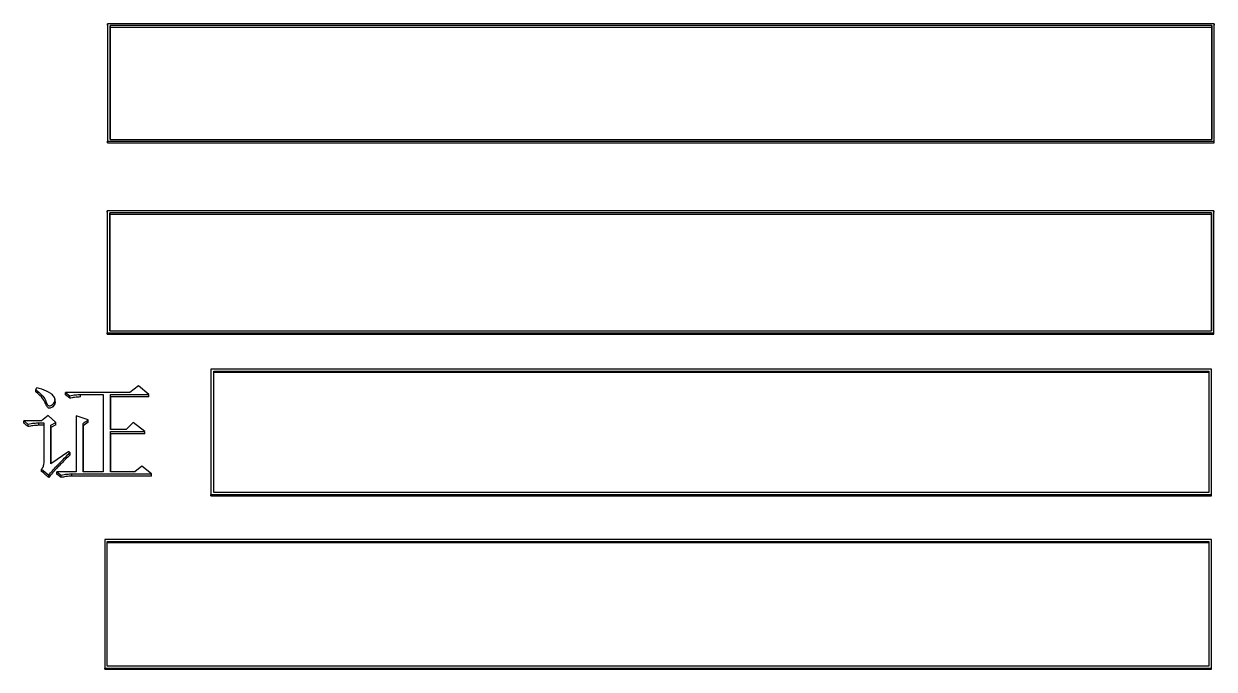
# Model space of a CAD drawing. Header units: millimetres. Extents: x 2003 to 4439, y 563 to 2285.
# Drawn here: x 2519.16 to 2542.97, y 2070.53 to 2083.44 of the extents above; entities that cross this region are included whole.
import ezdxf

# ---------------------------------------------------------------- set-up
doc = ezdxf.new("R2010")
doc.units = ezdxf.units.MM

msp = doc.modelspace()

# ---------------------------------------------------------------- linework, layer by layer
at = {"color": 7, "linetype": 'Continuous', "lineweight": 25}
for p, q in [((2542.966, 2083.437), (2520.833, 2083.437)), ((2520.833, 2083.408), (2520.833, 2083.437)), ((2520.833, 2083.408), (2520.833, 2081.06)), ((2542.916, 2083.4), (2520.883, 2083.4)), ((2520.883, 2083.371), (2520.883, 2083.4)), ((2520.883, 2083.371), (2542.916, 2083.371)), ((2542.916, 2083.4), (2542.916, 2083.371)), ((2542.966, 2083.437), (2542.966, 2083.408)), ((2542.966, 2081.06), (2542.966, 2083.408)), ((2520.833, 2081.088), (2542.966, 2081.088)), ((2520.833, 2081.06), (2520.833, 2081.088)), ((2520.833, 2081.06), (2542.966, 2081.06)), ((2520.883, 2081.125), (2542.916, 2081.125)), ((2542.966, 2081.06), (2542.966, 2081.088)), ((2542.961, 2079.697), (2520.828, 2079.697)), ((2520.828, 2079.67), (2520.828, 2079.697)), ((2520.828, 2079.67), (2520.828, 2077.233)), ((2542.911, 2079.659), (2520.878, 2079.659)), ((2520.878, 2079.632), (2520.878, 2079.659)), ((2520.878, 2079.632), (2542.911, 2079.632)), ((2542.911, 2079.659), (2542.911, 2079.632)), ((2542.961, 2079.697), (2542.961, 2079.67)), ((2542.961, 2077.233), (2542.961, 2079.67)), ((2520.828, 2077.258), (2542.961, 2077.258)), ((2520.828, 2077.233), (2520.828, 2077.258)), ((2520.878, 2077.297), (2542.911, 2077.297)), ((2542.961, 2077.233), (2542.961, 2077.258)), ((2520.828, 2077.233), (2542.961, 2077.233)), ((2542.911, 2076.533), (2522.901, 2076.532)), ((2522.901, 2076.532), (2522.901, 2076.508)), ((2522.901, 2076.508), (2522.901, 2074.003)), ((2522.957, 2076.493), (2542.861, 2076.493)), ((2522.957, 2076.493), (2522.957, 2076.469)), ((2522.957, 2076.469), (2542.861, 2076.469)), ((2542.861, 2076.493), (2542.861, 2076.469)), ((2542.911, 2076.508), (2542.911, 2076.533)), ((2542.911, 2074.003), (2542.911, 2076.508)), ((2519.396, 2076.079), (2519.396, 2076.127)), ((2519.991, 2076.067), (2520.078, 2075.999)), ((2521.278, 2076.067), (2519.991, 2076.067)), ((2519.991, 2076.019), (2519.991, 2076.067)), ((2521.451, 2076.196), (2521.278, 2076.067)), ((2521.657, 2076.025), (2521.451, 2076.196)), ((2519.781, 2075.929), (2519.781, 2075.938)), ((2519.781, 2075.89), (2519.781, 2075.905)), ((2520.078, 2075.951), (2519.991, 2076.019)), ((2520.078, 2075.951), (2520.078, 2075.999)), ((2520.294, 2076.025), (2520.748, 2076.025)), ((2520.294, 2075.976), (2520.294, 2076.025)), ((2520.748, 2076.025), (2520.748, 2074.482)), ((2520.889, 2076.025), (2521.657, 2076.025)), ((2520.889, 2075.329), (2520.889, 2076.025)), ((2520.889, 2075.976), (2520.889, 2076.025)), ((2520.889, 2075.976), (2520.889, 2075.329)), ((2521.657, 2075.976), (2520.889, 2075.976)), ((2519.645, 2075.604), (2519.515, 2075.501)), ((2519.796, 2075.467), (2519.645, 2075.604)), ((2520.207, 2075.596), (2520.207, 2074.482)), ((2520.445, 2075.518), (2520.207, 2075.596)), ((2519.515, 2075.501), (2519.158, 2075.501)), ((2519.158, 2075.453), (2519.158, 2075.501)), ((2519.245, 2075.384), (2519.245, 2075.432)), ((2519.461, 2075.458), (2519.558, 2075.458)), ((2519.461, 2075.41), (2519.461, 2075.458)), ((2519.558, 2075.41), (2519.461, 2075.41)), ((2519.558, 2075.458), (2519.558, 2074.69)), ((2519.699, 2075.415), (2519.796, 2075.467)), ((2519.796, 2075.419), (2519.699, 2075.367)), ((2519.699, 2074.638), (2519.699, 2075.415)), ((2519.699, 2075.367), (2519.699, 2075.415)), ((2519.699, 2075.367), (2519.699, 2074.638)), ((2519.796, 2075.419), (2519.796, 2075.467)), ((2520.445, 2075.47), (2520.348, 2075.402)), ((2520.348, 2074.482), (2520.348, 2075.449)), ((2520.348, 2075.402), (2520.348, 2075.449)), ((2520.348, 2075.402), (2520.348, 2074.482)), ((2520.445, 2075.47), (2520.445, 2075.518)), ((2521.343, 2075.467), (2521.203, 2075.329)), ((2521.581, 2075.286), (2521.343, 2075.467)), ((2521.203, 2075.329), (2520.889, 2075.329)), ((2520.889, 2075.286), (2521.581, 2075.286)), ((2520.889, 2074.482), (2520.889, 2075.286)), ((2520.889, 2075.238), (2520.889, 2075.286)), ((2520.889, 2075.238), (2520.889, 2074.482)), ((2521.581, 2075.238), (2520.889, 2075.238)), ((2520.056, 2074.889), (2519.699, 2074.638)), ((2520.078, 2074.863), (2520.056, 2074.889)), ((2520.078, 2074.863), (2520.078, 2074.816)), ((2519.515, 2074.534), (2519.656, 2074.412)), ((2519.656, 2074.366), (2519.656, 2074.412)), ((2519.818, 2074.482), (2519.904, 2074.412)), ((2520.207, 2074.482), (2519.818, 2074.482)), ((2519.818, 2074.435), (2519.818, 2074.482)), ((2519.904, 2074.366), (2519.818, 2074.435)), ((2519.904, 2074.366), (2519.904, 2074.412)), ((2520.121, 2074.438), (2521.711, 2074.438)), ((2520.121, 2074.392), (2520.121, 2074.438)), ((2520.748, 2074.482), (2520.348, 2074.482)), ((2521.376, 2074.482), (2520.889, 2074.482)), ((2521.516, 2074.594), (2521.376, 2074.482)), ((2521.711, 2074.438), (2521.516, 2074.594)), ((2521.711, 2074.392), (2521.711, 2074.438)), ((2521.711, 2074.392), (2520.121, 2074.392)), ((2522.901, 2074.026), (2542.911, 2074.026)), ((2522.901, 2074.003), (2522.901, 2074.026)), ((2522.901, 2074.003), (2542.911, 2074.003)), ((2542.861, 2074.066), (2522.957, 2074.066)), ((2542.911, 2074.003), (2542.911, 2074.026)), ((2542.911, 2073.127), (2520.778, 2073.127)), ((2520.778, 2073.127), (2520.778, 2073.104)), ((2520.778, 2073.104), (2520.778, 2070.534)), ((2520.828, 2073.086), (2542.861, 2073.086)), ((2520.828, 2073.064), (2520.828, 2073.086)), ((2520.828, 2073.064), (2542.861, 2073.064)), ((2542.861, 2073.086), (2542.861, 2073.064)), ((2542.911, 2073.105), (2542.911, 2073.127)), ((2542.911, 2070.534), (2542.911, 2073.105)), ((2542.861, 2070.597), (2520.828, 2070.596)), ((2520.778, 2070.555), (2542.911, 2070.555)), ((2520.778, 2070.534), (2520.778, 2070.555)), ((2520.778, 2070.534), (2542.911, 2070.534)), ((2542.911, 2070.534), (2542.911, 2070.555))]:
    msp.add_line(p, q, dxfattribs=at)
at = {"color": 7, "linetype": 'Continuous', "lineweight": 25, "flags": 128}
for points in [[(2521.657, 2075.976), (2521.657, 2076), (2521.657, 2076.025)], [(2521.581, 2075.238), (2521.581, 2075.262), (2521.581, 2075.286)], [(2519.515, 2074.487), (2519.515, 2074.499), (2519.515, 2074.511), (2519.515, 2074.534)]]:
    msp.add_lwpolyline(points, dxfattribs=at)
at = {"color": 7, "linetype": 'Continuous', "lineweight": 25}
for points, knots in [([(2520.833, 2083.437), (2520.833, 2083.204), (2520.833, 2082.739), (2520.833, 2081.957), (2520.833, 2081.404), (2520.833, 2081.088)], [0, 0, 0, 0, 0.300081, 0.600162, 1, 1, 1, 1]), ([(2520.883, 2083.4), (2520.883, 2083.167), (2520.883, 2082.702), (2520.883, 2081.944), (2520.883, 2081.416), (2520.883, 2081.125)], [0, 0, 0, 0, 0.309921, 0.619841, 1, 1, 1, 1]), ([(2520.883, 2081.125), (2520.883, 2081.308), (2520.883, 2081.681), (2520.883, 2082.432), (2520.883, 2082.995), (2520.883, 2083.371)], [0, 0, 0, 0, 0.240925, 0.494007, 1, 1, 1, 1]), ([(2542.916, 2081.125), (2542.916, 2081.363), (2542.916, 2081.837), (2542.916, 2082.596), (2542.916, 2083.114), (2542.916, 2083.4)], [0, 0, 0, 0, 0.309921, 0.619843, 1, 1, 1, 1]), ([(2542.916, 2083.371), (2542.916, 2083.183), (2542.916, 2082.808), (2542.916, 2082.062), (2542.916, 2081.498), (2542.916, 2081.125)], [0, 0, 0, 0, 0.253092, 0.506185, 1, 1, 1, 1]), ([(2542.966, 2081.088), (2542.966, 2081.325), (2542.966, 2081.8), (2542.966, 2082.584), (2542.966, 2083.127), (2542.966, 2083.437)], [0, 0, 0, 0, 0.300082, 0.600163, 1, 1, 1, 1]), ([(2520.828, 2079.697), (2520.828, 2079.455), (2520.828, 2078.972), (2520.828, 2078.16), (2520.828, 2077.586), (2520.828, 2077.258)], [0, 0, 0, 0, 0.300081, 0.600162, 1, 1, 1, 1]), ([(2520.878, 2079.659), (2520.878, 2079.417), (2520.878, 2078.933), (2520.878, 2078.146), (2520.878, 2077.599), (2520.878, 2077.297)], [0, 0, 0, 0, 0.309921, 0.619841, 1, 1, 1, 1]), ([(2520.878, 2077.297), (2520.878, 2077.487), (2520.878, 2077.876), (2520.878, 2078.656), (2520.878, 2079.242), (2520.878, 2079.632)], [0, 0, 0, 0, 0.242059, 0.494764, 1, 1, 1, 1]), ([(2542.911, 2077.297), (2542.911, 2077.543), (2542.911, 2078.035), (2542.911, 2078.823), (2542.911, 2079.362), (2542.911, 2079.659)], [0, 0, 0, 0, 0.309921, 0.619843, 1, 1, 1, 1]), ([(2542.911, 2079.632), (2542.911, 2079.437), (2542.911, 2079.047), (2542.911, 2078.271), (2542.911, 2077.685), (2542.911, 2077.297)], [0, 0, 0, 0, 0.252712, 0.505424, 1, 1, 1, 1]), ([(2542.961, 2077.258), (2542.961, 2077.504), (2542.961, 2077.996), (2542.961, 2078.81), (2542.961, 2079.375), (2542.961, 2079.697)], [0, 0, 0, 0, 0.3000817, 0.6001633, 1, 1, 1, 1]), ([(2522.901, 2076.532), (2522.901, 2076.284), (2522.901, 2075.786), (2522.901, 2074.952), (2522.901, 2074.362), (2522.901, 2074.026)], [0, 0, 0, 0, 0.300081, 0.600162, 1, 1, 1, 1]), ([(2522.957, 2074.066), (2522.957, 2074.318), (2522.957, 2074.824), (2522.957, 2075.634), (2522.957, 2076.188), (2522.957, 2076.493)], [0, 0, 0, 0, 0.3099205, 0.6198411, 1, 1, 1, 1]), ([(2522.957, 2074.066), (2522.957, 2074.262), (2522.957, 2074.662), (2522.957, 2075.465), (2522.957, 2076.067), (2522.957, 2076.469)], [0, 0, 0, 0, 0.242928, 0.495343, 1, 1, 1, 1]), ([(2542.861, 2076.493), (2542.861, 2076.244), (2542.861, 2075.747), (2542.861, 2074.938), (2542.861, 2074.376), (2542.861, 2074.066)], [0, 0, 0, 0, 0.309921, 0.619842, 1, 1, 1, 1]), ([(2542.861, 2076.469), (2542.861, 2076.268), (2542.861, 2075.867), (2542.861, 2075.068), (2542.861, 2074.465), (2542.861, 2074.066)], [0, 0, 0, 0, 0.252421, 0.504842, 1, 1, 1, 1]), ([(2542.911, 2074.026), (2542.911, 2074.278), (2542.911, 2074.784), (2542.911, 2075.621), (2542.911, 2076.201), (2542.911, 2076.533)], [0, 0, 0, 0, 0.300082, 0.600163, 1, 1, 1, 1]), ([(2519.396, 2076.127), (2519.436, 2076.092), (2519.509, 2076.027), (2519.589, 2075.936), (2519.607, 2075.866), (2519.622, 2075.831), (2519.637, 2075.813), (2519.652, 2075.803), (2519.667, 2075.799), (2519.688, 2075.801), (2519.717, 2075.813), (2519.749, 2075.837), (2519.772, 2075.872), (2519.785, 2075.909), (2519.78, 2075.949), (2519.753, 2075.996), (2519.671, 2076.071), (2519.547, 2076.12), (2519.45, 2076.151), (2519.418, 2076.162)], [0, 0, 0, 0, 0.149443, 0.274042, 0.333076, 0.362754, 0.385188, 0.398021, 0.410985, 0.42602, 0.45239, 0.493257, 0.533496, 0.57286, 0.60517, 0.651682, 0.729284, 0.908686, 1, 1, 1, 1]), ([(2519.418, 2076.162), (2519.414, 2076.156), (2519.407, 2076.144), (2519.4, 2076.133), (2519.396, 2076.127)], [0, 0, 0, 0, 0.5, 1, 1, 1, 1]), ([(2519.78, 2075.89), (2519.782, 2075.879), (2519.785, 2075.854), (2519.768, 2075.816), (2519.74, 2075.779), (2519.706, 2075.759), (2519.679, 2075.752), (2519.661, 2075.751), (2519.645, 2075.759), (2519.627, 2075.775), (2519.597, 2075.837), (2519.546, 2075.956), (2519.45, 2076.035), (2519.396, 2076.079)], [0, 0, 0, 0, 0.052453, 0.123771, 0.19881, 0.271367, 0.297266, 0.323434, 0.346422, 0.375988, 0.432132, 0.683487, 1, 1, 1, 1]), ([(2520.078, 2075.999), (2520.117, 2076.007), (2520.188, 2076.023), (2520.262, 2076.024), (2520.294, 2076.025)], [0, 0, 0, 0, 0.558835, 1, 1, 1, 1]), ([(2520.294, 2075.976), (2520.253, 2075.975), (2520.18, 2075.973), (2520.109, 2075.957), (2520.078, 2075.951)], [0, 0, 0, 0, 0.5610855, 1, 1, 1, 1]), ([(2519.158, 2075.501), (2519.17, 2075.491), (2519.191, 2075.475), (2519.22, 2075.452), (2519.236, 2075.439), (2519.245, 2075.432)], [0, 0, 0, 0, 0.42835, 0.71417, 1, 1, 1, 1]), ([(2519.245, 2075.384), (2519.232, 2075.394), (2519.211, 2075.411), (2519.183, 2075.434), (2519.166, 2075.447), (2519.158, 2075.453)], [0, 0, 0, 0, 0.4328885, 0.7164434, 1, 1, 1, 1]), ([(2519.245, 2075.432), (2519.284, 2075.441), (2519.355, 2075.456), (2519.429, 2075.457), (2519.461, 2075.458)], [0, 0, 0, 0, 0.558839, 1, 1, 1, 1]), ([(2519.461, 2075.41), (2519.42, 2075.409), (2519.347, 2075.407), (2519.276, 2075.391), (2519.245, 2075.384)], [0, 0, 0, 0, 0.561089, 1, 1, 1, 1]), ([(2520.348, 2075.449), (2520.361, 2075.459), (2520.384, 2075.475), (2520.416, 2075.498), (2520.436, 2075.511), (2520.445, 2075.518)], [0, 0, 0, 0, 0.400149, 0.700074, 1, 1, 1, 1]), ([(2519.558, 2074.69), (2519.558, 2074.671), (2519.557, 2074.641), (2519.548, 2074.599), (2519.537, 2074.565), (2519.522, 2074.544), (2519.515, 2074.534)], [0, 0, 0, 0, 0.337489, 0.556536, 0.776867, 1, 1, 1, 1]), ([(2519.656, 2074.412), (2519.68, 2074.443), (2519.755, 2074.538), (2519.903, 2074.684), (2520.019, 2074.803), (2520.078, 2074.863)], [0, 0, 0, 0, 0.190523, 0.595111, 1, 1, 1, 1]), ([(2520.078, 2074.816), (2520.022, 2074.76), (2519.944, 2074.682), (2519.855, 2074.592), (2519.819, 2074.555), (2519.803, 2074.537), (2519.794, 2074.529), (2519.784, 2074.517), (2519.773, 2074.506), (2519.754, 2074.485), (2519.715, 2074.44), (2519.68, 2074.397), (2519.656, 2074.366)], [0, 0, 0, 0, 0.381229, 0.535671, 0.612893, 0.632198, 0.651503, 0.670808, 0.709419, 0.728724, 0.805952, 1, 1, 1, 1]), ([(2519.656, 2074.366), (2519.644, 2074.376), (2519.619, 2074.397), (2519.573, 2074.438), (2519.538, 2074.468), (2519.515, 2074.487)], [0, 0, 0, 0, 0.257321, 0.514642, 1, 1, 1, 1]), ([(2519.904, 2074.412), (2519.944, 2074.421), (2520.015, 2074.436), (2520.089, 2074.438), (2520.121, 2074.438)], [0, 0, 0, 0, 0.558835, 1, 1, 1, 1]), ([(2520.121, 2074.392), (2520.08, 2074.391), (2520.006, 2074.389), (2519.936, 2074.373), (2519.904, 2074.366)], [0, 0, 0, 0, 0.561085, 1, 1, 1, 1]), ([(2520.778, 2073.127), (2520.778, 2072.871), (2520.778, 2072.361), (2520.778, 2071.504), (2520.778, 2070.9), (2520.778, 2070.555)], [0, 0, 0, 0, 0.300081, 0.600162, 1, 1, 1, 1]), ([(2520.828, 2070.596), (2520.828, 2070.855), (2520.828, 2071.373), (2520.828, 2072.204), (2520.828, 2072.773), (2520.828, 2073.086)], [0, 0, 0, 0, 0.309921, 0.619841, 1, 1, 1, 1]), ([(2520.828, 2070.596), (2520.828, 2070.798), (2520.828, 2071.209), (2520.828, 2072.034), (2520.828, 2072.652), (2520.828, 2073.064)], [0, 0, 0, 0, 0.2437907, 0.495918, 1, 1, 1, 1]), ([(2542.861, 2073.086), (2542.861, 2072.831), (2542.861, 2072.32), (2542.861, 2071.491), (2542.861, 2070.914), (2542.861, 2070.597)], [0, 0, 0, 0, 0.309921, 0.619843, 1, 1, 1, 1]), ([(2542.861, 2073.064), (2542.861, 2072.858), (2542.861, 2072.446), (2542.861, 2071.626), (2542.861, 2071.007), (2542.861, 2070.597)], [0, 0, 0, 0, 0.252132, 0.504264, 1, 1, 1, 1]), ([(2542.911, 2070.555), (2542.911, 2070.814), (2542.911, 2071.333), (2542.911, 2072.191), (2542.911, 2072.787), (2542.911, 2073.127)], [0, 0, 0, 0, 0.3000816, 0.6001632, 1, 1, 1, 1])]:
    msp.add_open_spline(points, degree=3, knots=knots, dxfattribs=at)

doc.saveas('drawing.dxf')
